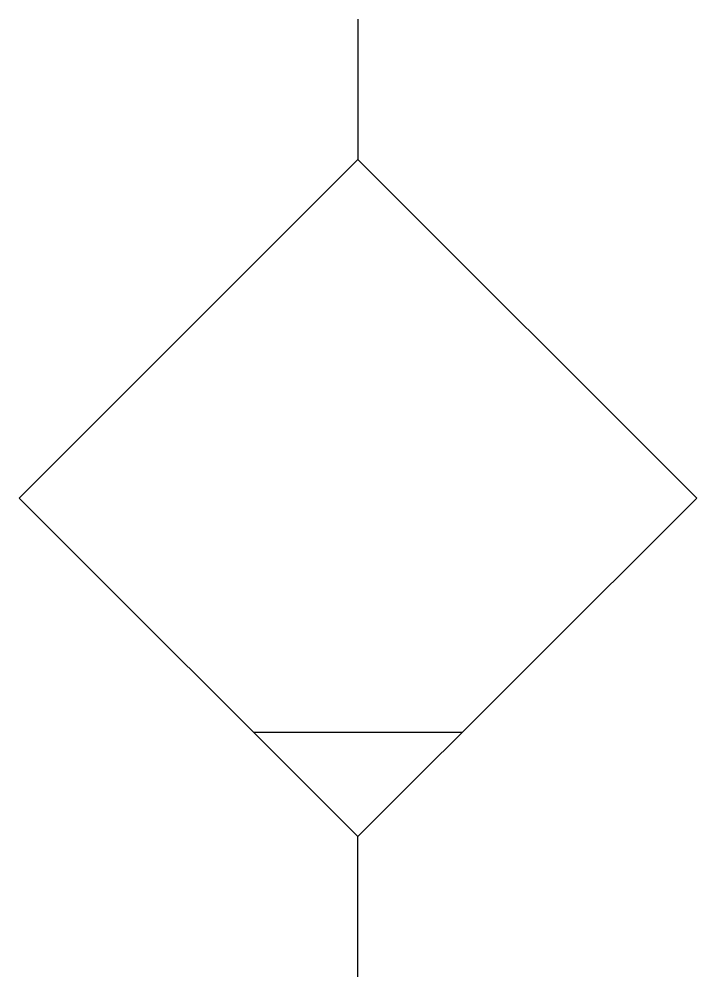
# Model space of a CAD drawing. Extents: x -7.1 to 7.1, y -17.1 to 2.9.
import ezdxf

# ---------------------------------------------------------------- set-up
doc = ezdxf.new("R2010")
doc.units = 0
doc.layers.add('2', color=1, linetype='CONTINUOUS')

msp = doc.modelspace()

# ---------------------------------------------------------------- linework, layer by layer
at = {"layer": '2', "color": 0}
for p, q in [((0, 2.936), (0, 0)), ((-2.189, -11.986), (2.189, -11.986)), ((0, -17.111), (0, -14.175))]:
    msp.add_line(p, q, dxfattribs=at)
msp.add_lwpolyline([(-7.088, -7.088), (0, -14.175), (7.088, -7.088), (0, 0)], close=True, dxfattribs=at)

doc.saveas('drawing.dxf')
